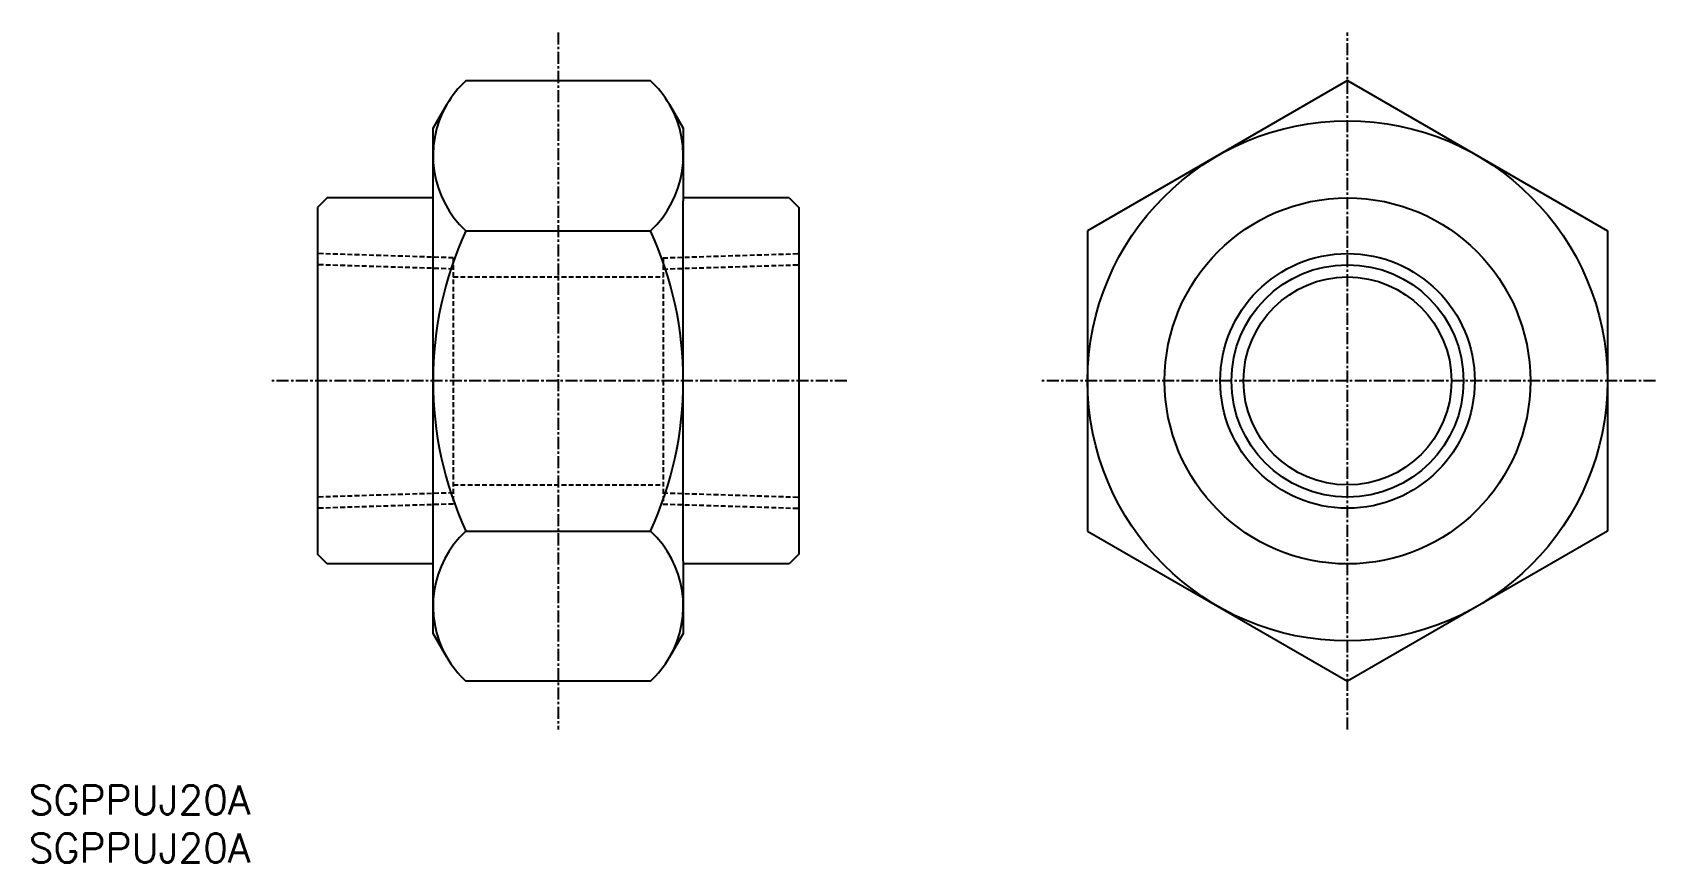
# Model space of a CAD drawing. Extents: x 0 to 169, y 0 to 86.
import ezdxf

# ---------------------------------------------------------------- set-up
doc = ezdxf.new("R2010")
doc.units = 0
doc.linetypes.add('CENTER', pattern=[2, 1.25, -0.25, 0.25, -0.25])
doc.linetypes.add('DASHED', pattern=[0.75, 0.5, -0.25])
doc.layers.get('0').update_dxf_attribs({"linetype": 'CONTINUOUS'})
doc.layers.add('CENTER', color=1, linetype='CENTER')
doc.styles.get("Standard").update_dxf_attribs({"font": 'txt.shx'})

# ---------------------------------------------------------------- blocks, each defined once
blk = doc.blocks.new('*U13')
at = {"color": 7, "linetype": 'CONTINUOUS'}
blk.add_text('SGPPUJ20A', height=3, dxfattribs=at).set_placement((0, 0))
blk = doc.blocks.new('*U14')
at = {"color": 7, "linetype": 'CONTINUOUS'}
blk.add_text('SGPPUJ20A', height=3, dxfattribs=at).set_placement((0, 5))

msp = doc.modelspace()

# ---------------------------------------------------------------- linework, layer by layer
at = {"color": 7, "linetype": 'CONTINUOUS'}
for p, q in [((45.41, 81.18), (64.59, 81.18)), ((137, 81.18), (110, 65.59)), ((137, 81.18), (164, 65.59)), ((42, 76.23), (43.42, 78.69)), ((66.58, 78.69), (68, 76.23)), ((42, 64.37), (42, 76.23)), ((68, 76.23), (68, 68.7)), ((31, 69), (30, 68)), ((30, 68), (30, 32)), ((42, 69), (31, 69)), ((79, 69), (68, 69)), ((68, 31.3), (68, 68.7)), ((79, 69), (80, 68)), ((80, 68), (80, 32)), ((42, 35.63), (42, 64.37)), ((45.41, 65.59), (64.59, 65.59)), ((110, 65.59), (110, 34.41)), ((164, 65.59), (164, 34.41)), ((42, 23.77), (42, 35.63)), ((45.41, 34.41), (64.59, 34.41)), ((110, 34.41), (137, 18.82)), ((164, 34.41), (137, 18.82)), ((31, 31), (30, 32)), ((42, 31), (31, 31)), ((68, 31.3), (68, 23.77)), ((79, 31), (68, 31)), ((80, 32), (79, 31)), ((43.42, 21.31), (42, 23.77)), ((68, 23.77), (66.58, 21.31)), ((64.59, 18.82), (45.41, 18.82))]:
    msp.add_line(p, q, dxfattribs=at)
at = {"color": 3, "linetype": 'DASHED'}
for p, q in [((44.1, 62.78), (30, 63.22)), ((44.1, 62.78), (44.1, 37.22)), ((65.9, 62.78), (80, 63.22)), ((65.9, 62.78), (65.9, 37.22)), ((44.1, 61.62), (30, 62.06)), ((44.1, 60.8), (65.9, 60.8)), ((65.9, 61.62), (80, 62.06)), ((44.1, 39.2), (65.9, 39.2)), ((44.1, 38.38), (30, 37.94)), ((44.1, 37.22), (30, 36.78)), ((65.9, 38.38), (80, 37.94)), ((65.9, 37.22), (80, 36.78))]:
    msp.add_line(p, q, dxfattribs=at)
at = {"color": 7, "linetype": 'CONTINUOUS'}
for radius in [27, 19, 12.06, 10.8]:
    msp.add_circle((137, 50), radius, dxfattribs=at)
at = {"color": 3, "linetype": 'CONTINUOUS'}
msp.add_circle((137, 50), 13.22, dxfattribs=at)
at = {"color": 7, "linetype": 'CONTINUOUS'}
for centre, radius, start, end in [((52.61, 73.38), 10.61, 132.7344, 150), ((57.39, 73.38), 10.61, 30, 47.2656), ((52.61, 73.38), 10.61, 150, 227.2656), ((57.39, 73.38), 10.61, 312.7344, 30), ((79.33, 50), 37.33, 155.318, 204.682), ((30.67, 50), 37.33, 335.318, 24.682), ((52.61, 26.62), 10.61, 132.7344, 210), ((57.39, 26.62), 10.61, 330, 47.2656), ((52.61, 26.62), 10.61, 210, 227.2656), ((57.39, 26.62), 10.61, 312.7344, 330)]:
    msp.add_arc(centre, radius, start, end, dxfattribs=at)
at = {"layer": 'CENTER', "color": 1, "linetype": 'CENTER'}
for p, q in [((55, 86.18), (55, 13.82)), ((137, 13.82), (137, 86.18)), ((85, 50), (25, 50)), ((169, 50), (105, 50))]:
    msp.add_line(p, q, dxfattribs=at)

# ---------------------------------------------------------------- block references
at = {"color": 7, "linetype": 'CONTINUOUS'}
for name in ['*U14', '*U13']:
    msp.add_blockref(name, (0, 0), dxfattribs=at)

doc.saveas('drawing.dxf')
